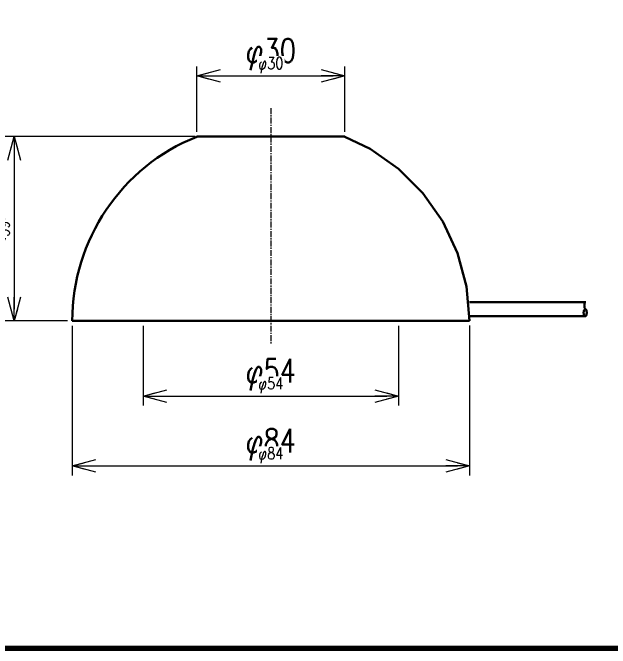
# Model space of a CAD drawing. Header units: millimetres. Extents: x 4 to 387, y 0 to 281.
# Drawn here: x 134.3 to 260.6, y 4 to 138.4 of the extents above; entities that cross this region are included whole.
import ezdxf

# ---------------------------------------------------------------- set-up
doc = ezdxf.new("R2010")
doc.units = ezdxf.units.MM
doc.linetypes.add('CENTER', pattern=[2, 1.25, -0.25, 0.25, -0.25])
doc.layers.get('0').update_dxf_attribs({"lineweight": 30})
doc.layers.get('Defpoints').update_dxf_attribs({"lineweight": 9})
for name, color, linetype, lineweight in [('2KD_寸法１', 7, 'Continuous', 15), ('2KD_寸法１ @ 1', 7, 'Continuous', 15), ('2KD_寸法１ @ 2', 7, 'Continuous', 15), ('AUX', 7, 'Continuous', 40)]:
    doc.layers.add(name, color=color, linetype=linetype, lineweight=lineweight)
doc.styles.get("Standard").update_dxf_attribs({"font": 'simplex.shx', "width": 0.8, "bigfont": 'extfont.shx'})
doc.dimstyles.new('KD-STD', dxfattribs={"dimscale": 0, "dimtxt": 2.5, "dimasz": 2.5, "dimexe": 1, "dimexo": 1, "dimgap": 1, "dimtad": 1, "dimdsep": 46, "dimtxsty": 'Standard', "dimblk": 'OPEN30', "dimcen": 0, "dimadec": 0, "dimazin": 0, "dimtfac": 1, "dimtmove": 0, "dimatfit": 3, "dimldrblk": 'OPEN30', "dimfxl": 1, "dimtfill": 1, "dimtolj": 1, "dimtzin": 0, "dimlwd": 15, "dimlwe": 15, "dimarcsym": 0})

# ---------------------------------------------------------------- blocks, each defined once
blk = doc.blocks.new('_Open30')
at = {"lineweight": -2}
for p, q in [((-1, 0.26794919), (0, 0)), ((0, 0), (-1, -0.26794919)), ((0, 0), (-1, 0))]:
    blk.add_line(p, q, dxfattribs=at)
blk = doc.blocks.new('*D54')
at = {"layer": '2KD_寸法１', "color": 0, "lineweight": 15}
for p, q in [((173.1853066241779, 114.2335528904736), (173.1853066241779, 127.075477215363)), ((204.500806624178, 114.2026528889477), (204.500806624178, 127.075477215363)), ((178.1853066241779, 125.075477215363), (199.500806624178, 125.075477215363))]:
    blk.add_line(p, q, dxfattribs=at)
at = {"layer": 'Defpoints', "color": 0}
for p in [(204.500806624178, 125.075477215363), (173.1853066241779, 112.2335528904736), (204.500806624178, 112.2026528889477)]:
    blk.add_point(p, dxfattribs=at)
at = {"layer": '2KD_寸法１', "color": 0, "lineweight": 15, "xscale": 5, "yscale": 5, "zscale": 5, "rotation": 180}
blk.add_blockref('_Open30', (173.1853066241779, 125.075477215363), dxfattribs=at)
at = {"layer": '2KD_寸法１', "color": 0, "lineweight": 15, "xscale": 5, "yscale": 5, "zscale": 5}
blk.add_blockref('_Open30', (204.500806624178, 125.075477215363), dxfattribs=at)
at = {"layer": '2KD_寸法１', "color": 0, "insert": (188.843056624178, 129.575477215363), "char_height": 5, "attachment_point": 5, "bg_fill": 3, "box_fill_scale": 1.1, "bg_fill_color": 9, "bg_fill_true_color": 13158600, "bg_fill_transparency": 4391382}
blk.add_mtext('\\A1;φ30', dxfattribs=at)
blk = doc.blocks.new('*D55')
at = {"layer": '2KD_寸法１', "color": 0, "lineweight": 15}
for p, q in [((173.1853066241779, 113.2335528904736), (173.1853066241779, 126.075477215363)), ((175.6853066241779, 125.075477215363), (202.000806624178, 125.075477215363)), ((204.500806624178, 113.2026528889477), (204.500806624178, 126.075477215363))]:
    blk.add_line(p, q, dxfattribs=at)
at = {"layer": 'Defpoints', "color": 0}
for p in [(204.500806624178, 125.075477215363), (173.1853066241779, 112.2335528904736), (204.500806624178, 112.2026528889477)]:
    blk.add_point(p, dxfattribs=at)
at = {"layer": '2KD_寸法１', "color": 0, "lineweight": 15, "xscale": 2.5, "yscale": 2.5, "zscale": 2.5, "rotation": 180}
blk.add_blockref('_Open30', (173.1853066241779, 125.075477215363), dxfattribs=at)
at = {"layer": '2KD_寸法１', "color": 0, "lineweight": 15, "xscale": 2.5, "yscale": 2.5, "zscale": 2.5}
blk.add_blockref('_Open30', (204.500806624178, 125.075477215363), dxfattribs=at)
at = {"layer": '2KD_寸法１', "color": 0, "insert": (188.843056624178, 127.325477215363), "char_height": 2.5, "attachment_point": 5, "bg_fill": 3, "box_fill_scale": 1.1, "bg_fill_color": 9, "bg_fill_true_color": 13158600, "bg_fill_transparency": 4391374}
blk.add_mtext('\\A1;φ30', dxfattribs=at)
blk = doc.blocks.new('*D56')
at = {"layer": '2KD_寸法１', "color": 0, "lineweight": 15}
for p, q in [((171.8391066241779, 112.2335528904736), (132.5680524369129, 112.2335528904737)), ((134.5680524369129, 107.2335528904737), (134.5680524369129, 78.23705287521489)), ((144.835606624178, 73.23705287521489), (132.5680524369129, 73.23705287521489))]:
    blk.add_line(p, q, dxfattribs=at)
at = {"layer": 'Defpoints', "color": 0}
for p in [(173.8391066241779, 112.2335528904736), (134.5680524369129, 73.23705287521489), (146.835606624178, 73.23705287521489)]:
    blk.add_point(p, dxfattribs=at)
at = {"layer": '2KD_寸法１', "color": 0, "lineweight": 15, "xscale": 5, "yscale": 5, "zscale": 5}
for p, rotation in [((134.5680524369129, 112.2335528904737), 90), ((134.5680524369129, 73.23705287521489), 270)]:
    blk.add_blockref('_Open30', p, dxfattribs=dict(at, rotation=rotation))
at = {"layer": '2KD_寸法１', "color": 0, "insert": (130.0680524369128, 92.7353028828443), "char_height": 5, "attachment_point": 5, "rotation": 90, "bg_fill": 3, "box_fill_scale": 1.1, "bg_fill_color": 9, "bg_fill_true_color": 13158600, "bg_fill_transparency": 4391366}
blk.add_mtext('\\A1;39', dxfattribs=at)
blk = doc.blocks.new('*D57')
at = {"layer": '2KD_寸法１', "color": 0, "lineweight": 15}
for p, q in [((172.8391066241779, 112.2335528904736), (133.5680524369129, 112.2335528904737)), ((134.5680524369129, 109.7335528904737), (134.5680524369129, 75.73705287521489)), ((145.835606624178, 73.23705287521489), (133.5680524369129, 73.23705287521489))]:
    blk.add_line(p, q, dxfattribs=at)
at = {"layer": 'Defpoints', "color": 0}
for p in [(173.8391066241779, 112.2335528904736), (134.5680524369129, 73.23705287521489), (146.835606624178, 73.23705287521489)]:
    blk.add_point(p, dxfattribs=at)
at = {"layer": '2KD_寸法１', "color": 0, "lineweight": 15, "xscale": 2.5, "yscale": 2.5, "zscale": 2.5}
for p, rotation in [((134.5680524369129, 112.2335528904737), 90), ((134.5680524369129, 73.23705287521489), 270)]:
    blk.add_blockref('_Open30', p, dxfattribs=dict(at, rotation=rotation))
at = {"layer": '2KD_寸法１', "color": 0, "insert": (132.3180524369128, 92.7353028828443), "char_height": 2.5, "attachment_point": 5, "rotation": 90, "bg_fill": 3, "box_fill_scale": 1.1, "bg_fill_color": 9, "bg_fill_true_color": 13158600, "bg_fill_transparency": 4391358}
blk.add_mtext('\\A1;39', dxfattribs=at)
blk = doc.blocks.new('*D58')
at = {"layer": '2KD_寸法１', "color": 0, "lineweight": 15}
for p, q in [((161.8353066241779, 71.23355289047363), (161.8353066241779, 55.35587701237377)), ((215.835306624178, 71.23355289047363), (215.835306624178, 55.35587701237377)), ((166.8353066241779, 57.35587701237377), (210.835306624178, 57.35587701237377))]:
    blk.add_line(p, q, dxfattribs=at)
at = {"layer": 'Defpoints', "color": 0}
for p in [(161.8353066241779, 73.23355289047363), (215.835306624178, 73.23355289047363), (215.835306624178, 57.35587701237377)]:
    blk.add_point(p, dxfattribs=at)
at = {"layer": '2KD_寸法１', "color": 0, "lineweight": 15, "xscale": 5, "yscale": 5, "zscale": 5, "rotation": 180}
blk.add_blockref('_Open30', (161.8353066241779, 57.35587701237377), dxfattribs=at)
at = {"layer": '2KD_寸法１', "color": 0, "lineweight": 15, "xscale": 5, "yscale": 5, "zscale": 5}
blk.add_blockref('_Open30', (215.835306624178, 57.35587701237377), dxfattribs=at)
at = {"layer": '2KD_寸法１', "color": 0, "insert": (188.835306624178, 61.85587701237377), "char_height": 5, "attachment_point": 5, "bg_fill": 3, "box_fill_scale": 1.1, "bg_fill_color": 9, "bg_fill_true_color": 13158600, "bg_fill_transparency": 4391350}
blk.add_mtext('\\A1;φ54', dxfattribs=at)
blk = doc.blocks.new('*D59')
at = {"layer": '2KD_寸法１', "color": 0, "lineweight": 15}
for p, q in [((161.8353066241779, 72.23355289047363), (161.8353066241779, 56.35587701237376)), ((215.835306624178, 72.23355289047363), (215.835306624178, 56.35587701237376)), ((164.3353066241779, 57.35587701237377), (213.335306624178, 57.35587701237377))]:
    blk.add_line(p, q, dxfattribs=at)
at = {"layer": 'Defpoints', "color": 0}
for p in [(161.8353066241779, 73.23355289047363), (215.835306624178, 73.23355289047363), (215.835306624178, 57.35587701237377)]:
    blk.add_point(p, dxfattribs=at)
at = {"layer": '2KD_寸法１', "color": 0, "lineweight": 15, "xscale": 2.5, "yscale": 2.5, "zscale": 2.5, "rotation": 180}
blk.add_blockref('_Open30', (161.8353066241779, 57.35587701237377), dxfattribs=at)
at = {"layer": '2KD_寸法１', "color": 0, "lineweight": 15, "xscale": 2.5, "yscale": 2.5, "zscale": 2.5}
blk.add_blockref('_Open30', (215.835306624178, 57.35587701237377), dxfattribs=at)
at = {"layer": '2KD_寸法１', "color": 0, "insert": (188.835306624178, 59.60587701237376), "char_height": 2.5, "attachment_point": 5, "bg_fill": 3, "box_fill_scale": 1.1, "bg_fill_color": 9, "bg_fill_true_color": 13158600, "bg_fill_transparency": 4391342}
blk.add_mtext('\\A1;φ54', dxfattribs=at)
blk = doc.blocks.new('*D60')
at = {"layer": '2KD_寸法１', "color": 0, "lineweight": 15}
for p, q in [((146.835306624178, 71.23355289047363), (146.835306624178, 40.56978065537902)), ((230.8350066241779, 71.23705287521489), (230.8350066241779, 40.56978065537902)), ((151.8353066241779, 42.56978065537902), (225.8350066241779, 42.56978065537902))]:
    blk.add_line(p, q, dxfattribs=at)
at = {"layer": 'Defpoints', "color": 0}
for p in [(146.835306624178, 73.23355289047363), (230.8350066241779, 73.23705287521489), (230.8350066241779, 42.56978065537902)]:
    blk.add_point(p, dxfattribs=at)
at = {"layer": '2KD_寸法１', "color": 0, "lineweight": 15, "xscale": 5, "yscale": 5, "zscale": 5, "rotation": 180}
blk.add_blockref('_Open30', (146.835306624178, 42.56978065537902), dxfattribs=at)
at = {"layer": '2KD_寸法１', "color": 0, "lineweight": 15, "xscale": 5, "yscale": 5, "zscale": 5}
blk.add_blockref('_Open30', (230.8350066241779, 42.56978065537902), dxfattribs=at)
at = {"layer": '2KD_寸法１', "color": 0, "insert": (188.8351566241779, 47.06978065537902), "char_height": 5, "attachment_point": 5, "bg_fill": 3, "box_fill_scale": 1.1, "bg_fill_color": 9, "bg_fill_true_color": 13158600, "bg_fill_transparency": 4391334}
blk.add_mtext('\\A1;φ84', dxfattribs=at)
blk = doc.blocks.new('*D61')
at = {"layer": '2KD_寸法１', "color": 0, "lineweight": 15}
for p, q in [((146.835306624178, 72.23355289047363), (146.835306624178, 41.56978065537901)), ((230.8350066241779, 72.23705287521489), (230.8350066241779, 41.56978065537901)), ((149.3353066241779, 42.56978065537902), (228.3350066241779, 42.56978065537902))]:
    blk.add_line(p, q, dxfattribs=at)
at = {"layer": 'Defpoints', "color": 0}
for p in [(146.835306624178, 73.23355289047363), (230.8350066241779, 73.23705287521489), (230.8350066241779, 42.56978065537902)]:
    blk.add_point(p, dxfattribs=at)
at = {"layer": '2KD_寸法１', "color": 0, "lineweight": 15, "xscale": 2.5, "yscale": 2.5, "zscale": 2.5, "rotation": 180}
blk.add_blockref('_Open30', (146.835306624178, 42.56978065537902), dxfattribs=at)
at = {"layer": '2KD_寸法１', "color": 0, "lineweight": 15, "xscale": 2.5, "yscale": 2.5, "zscale": 2.5}
blk.add_blockref('_Open30', (230.8350066241779, 42.56978065537902), dxfattribs=at)
at = {"layer": '2KD_寸法１', "color": 0, "insert": (188.8351566241779, 44.81978065537902), "char_height": 2.5, "attachment_point": 5, "bg_fill": 3, "box_fill_scale": 1.1, "bg_fill_color": 9, "bg_fill_true_color": 13158600, "bg_fill_transparency": 4391326}
blk.add_mtext('\\A1;φ84', dxfattribs=at)
blk = doc.blocks.new('A$C1F0178E3')
for p, q in [((0, 39.00000000000011), (-15.64999999999999, 39.00000000000011)), ((0, 39.00000000000011), (15.65, 39.00000000000011)), ((57.00000000000002, 4), (42.00000000000001, 4)), ((66.60000000000002, 4), (57.00000000000002, 4)), ((0, 0), (-41.99999999999993, 0)), ((0, 0), (42.00000000000001, 0)), ((57.00000000000002, 1.000000000000113), (42.00000000000001, 1.000000000000113)), ((66.60000000000002, 1.000000000000113), (57.00000000000002, 1.000000000000113))]:
    blk.add_line(p, q)
for points in [[(15.66550000000001, 38.96909999847418), (21.00000000000003, 36.37310004234321), (26.99710000000002, 32.17390000820167), (32.17390000000003, 26.99709999561316), (36.37310000000002, 21), (39.46710000000003, 14.36479997634893), (41.36190000000001, 7.293200016021785), (42.00000000000001, 0)], [(66.55000000000001, 2.500000000000113), (66.50660000000002, 2.511399984359798), (66.46450000000002, 2.545199990272576), (66.42500000000001, 2.600499987602288), (66.3893, 2.675400018692128), (66.35850000000002, 2.767899990081787), (66.33350000000002, 2.875), (66.31510000000014, 2.993499994278008), (66.30380000000002, 3.119699954986629), (66.30000000000001, 3.250000000000113), (66.30380000000002, 3.380200028419493), (66.31510000000014, 3.506500005722101), (66.33350000000002, 3.625000000000113), (66.35850000000002, 3.732100009918268), (66.3893, 3.824499964714107), (66.42500000000001, 3.899500012397821), (66.46450000000002, 3.9546999931336), (66.50660000000002, 3.988600015640314), (66.55000000000001, 4)], [(66.55000000000001, 1.000000000000113), (66.5151, 1.002799987793025), (66.48050000000003, 1.011399984359798), (66.44650000000001, 1.025500059127806), (66.41320000000002, 1.045199990272577), (66.38100000000014, 1.070299983024654), (66.35000000000014, 1.10049998760229), (66.32060000000001, 1.135599970817622), (66.29290000000003, 1.175500035286004), (66.26720000000003, 1.219699978828487), (66.24360000000001, 1.267899990081787), (66.2223, 1.31990003585821), (66.20360000000002, 1.375000000000113), (66.18750000000003, 1.433099985122678), (66.17410000000004, 1.49349999427801), (66.16360000000003, 1.555899977684075), (66.15610000000015, 1.619699954986629), (66.15150000000003, 1.684599995613154), (66.15000000000003, 1.750000000000111), (66.15150000000003, 1.815400004386956), (66.15610000000015, 1.880300045013484), (66.16360000000003, 1.944100022315979), (66.17410000000004, 2.0065000057221), (66.18750000000003, 2.066900014877433), (66.20360000000002, 2.125000000000111), (66.2223, 2.1800999641419), (66.24360000000001, 2.232100009918267), (66.26720000000003, 2.280300021171624), (66.29290000000003, 2.324499964714107), (66.32060000000001, 2.36440002918249), (66.35000000000014, 2.39950001239782), (66.38100000000014, 2.429700016975457), (66.41320000000002, 2.454800009727478), (66.44650000000001, 2.474499940872306), (66.48050000000003, 2.488600015640313), (66.5151, 2.497200012207088), (66.55000000000001, 2.500000000000113)], [(66.55000000000001, 2.500000000000113), (66.59340000000003, 2.488600015640313), (66.63550000000004, 2.454699993133599), (66.67500000000001, 2.39950001239782), (66.71070000000003, 2.324499964714107), (66.74150000000003, 2.232100009918267), (66.76650000000002, 2.125000000000111), (66.78490000000002, 2.0065000057221), (66.79620000000003, 1.880200028419608), (66.80000000000001, 1.750000000000111), (66.79620000000003, 1.619699954986629), (66.78490000000002, 1.49349999427801), (66.76650000000002, 1.375000000000113), (66.74150000000003, 1.267899990081787), (66.71070000000003, 1.175400018692129), (66.67500000000001, 1.10049998760229), (66.63550000000004, 1.045199990272577), (66.59340000000003, 1.011399984359798), (66.55000000000001, 1.000000000000113)]]:
    blk.add_lwpolyline(points)
blk.add_arc((0, 0), 42, 111.9082933542271, 180)
blk = doc.blocks.new('*U64')
at = {"layer": '2KD_寸法１ @ 2'}
dim = blk.add_linear_dim(base=(204.500806624178, 125.075477215363), p1=(173.1853066241779, 112.2335528904736), p2=(204.500806624178, 112.2026528889477), text='φ30', dimstyle='KD-STD', override={"dimscale": 2, "dimtix": 0, "dimtofl": 1, "dimtmove": 0, "dimatfit": 3}, dxfattribs=at)
dim.commit()
dim.dimension.update_dxf_attribs({"geometry": '*D54', "text_midpoint": (188.843056624178, 129.575477215363)})
at = {"layer": '2KD_寸法１ @ 1'}
dim = blk.add_linear_dim(base=(204.500806624178, 125.075477215363), p1=(173.1853066241779, 112.2335528904736), p2=(204.500806624178, 112.2026528889477), text='φ30', dimstyle='KD-STD', override={"dimscale": 1, "dimtix": 0, "dimtofl": 1, "dimtmove": 0, "dimatfit": 3}, dxfattribs=at)
dim.commit()
dim.dimension.update_dxf_attribs({"geometry": '*D55', "text_midpoint": (188.843056624178, 127.325477215363)})
blk = doc.blocks.new('*U65')
at = {"layer": '2KD_寸法１ @ 2'}
dim = blk.add_linear_dim(base=(134.5680524369129, 73.23705287521489), p1=(173.8391066241779, 112.2335528904736), p2=(146.835606624178, 73.23705287521489), angle=90, dimstyle='KD-STD', override={"dimscale": 2, "dimtix": 0, "dimtofl": 1, "dimtmove": 0, "dimatfit": 3}, dxfattribs=at)
dim.commit()
dim.dimension.update_dxf_attribs({"geometry": '*D56', "text_midpoint": (130.0680524369128, 92.7353028828443)})
at = {"layer": '2KD_寸法１ @ 1'}
dim = blk.add_linear_dim(base=(134.5680524369129, 73.23705287521489), p1=(173.8391066241779, 112.2335528904736), p2=(146.835606624178, 73.23705287521489), angle=90, dimstyle='KD-STD', override={"dimscale": 1, "dimtix": 0, "dimtofl": 1, "dimtmove": 0, "dimatfit": 3}, dxfattribs=at)
dim.commit()
dim.dimension.update_dxf_attribs({"geometry": '*D57', "text_midpoint": (132.3180524369128, 92.7353028828443)})
blk = doc.blocks.new('*U66')
at = {"layer": '2KD_寸法１ @ 2'}
dim = blk.add_linear_dim(base=(215.835306624178, 57.35587701237377), p1=(161.8353066241779, 73.23355289047363), p2=(215.835306624178, 73.23355289047363), text='φ<>', dimstyle='KD-STD', override={"dimscale": 2, "dimtix": 0, "dimtofl": 1, "dimtmove": 0, "dimatfit": 3}, dxfattribs=at)
dim.commit()
dim.dimension.update_dxf_attribs({"geometry": '*D58', "text_midpoint": (188.835306624178, 61.85587701237377)})
at = {"layer": '2KD_寸法１ @ 1'}
dim = blk.add_linear_dim(base=(215.835306624178, 57.35587701237377), p1=(161.8353066241779, 73.23355289047363), p2=(215.835306624178, 73.23355289047363), text='φ<>', dimstyle='KD-STD', override={"dimscale": 1, "dimtix": 0, "dimtofl": 1, "dimtmove": 0, "dimatfit": 3}, dxfattribs=at)
dim.commit()
dim.dimension.update_dxf_attribs({"geometry": '*D59', "text_midpoint": (188.835306624178, 59.60587701237376)})
blk = doc.blocks.new('*U67')
at = {"layer": '2KD_寸法１ @ 2'}
dim = blk.add_linear_dim(base=(230.8350066241779, 42.56978065537902), p1=(146.835306624178, 73.23355289047363), p2=(230.8350066241779, 73.23705287521489), text='φ84', dimstyle='KD-STD', override={"dimscale": 2, "dimtix": 0, "dimtofl": 1, "dimtmove": 0, "dimatfit": 3}, dxfattribs=at)
dim.commit()
dim.dimension.update_dxf_attribs({"geometry": '*D60', "text_midpoint": (188.8351566241779, 47.06978065537902)})
at = {"layer": '2KD_寸法１ @ 1'}
dim = blk.add_linear_dim(base=(230.8350066241779, 42.56978065537902), p1=(146.835306624178, 73.23355289047363), p2=(230.8350066241779, 73.23705287521489), text='φ84', dimstyle='KD-STD', override={"dimscale": 1, "dimtix": 0, "dimtofl": 1, "dimtmove": 0, "dimatfit": 3}, dxfattribs=at)
dim.commit()
dim.dimension.update_dxf_attribs({"geometry": '*D61', "text_midpoint": (188.8351566241779, 44.81978065537902)})

msp = doc.modelspace()

# ---------------------------------------------------------------- linework, layer by layer
at = {"layer": '2KD_寸法１', "color": 2, "linetype": 'CENTER'}
msp.add_line((188.8353066241779, 118.2335528904734), (188.8353066241779, 68.23355289047372), dxfattribs=at)
at = {"layer": 'AUX', "lineweight": 70}
msp.add_lwpolyline([(3.999999758280865, 4.000000249163575), (386.9999997582809, 4.000000249163575), (386.9999997582809, 281.0000002491635), (3.999999758280865, 281.0000002491635)], close=True, dxfattribs=at)

# ---------------------------------------------------------------- next in the draw order: block references
at = {"layer": '2KD_寸法１'}
msp.add_blockref('*U64', (0, 0), dxfattribs=at)

# ---------------------------------------------------------------- next in the draw order: block references
msp.add_blockref('*U65', (0, 0), dxfattribs=at)

# ---------------------------------------------------------------- next in the draw order: block references
msp.add_blockref('*U66', (0, 0), dxfattribs=at)

# ---------------------------------------------------------------- next in the draw order: block references
msp.add_blockref('*U67', (0, 0), dxfattribs=at)

# ---------------------------------------------------------------- next in the draw order: block references
msp.add_blockref('A$C1F0178E3', (188.8353066241779, 73.23355289047363))

doc.saveas('drawing.dxf')
